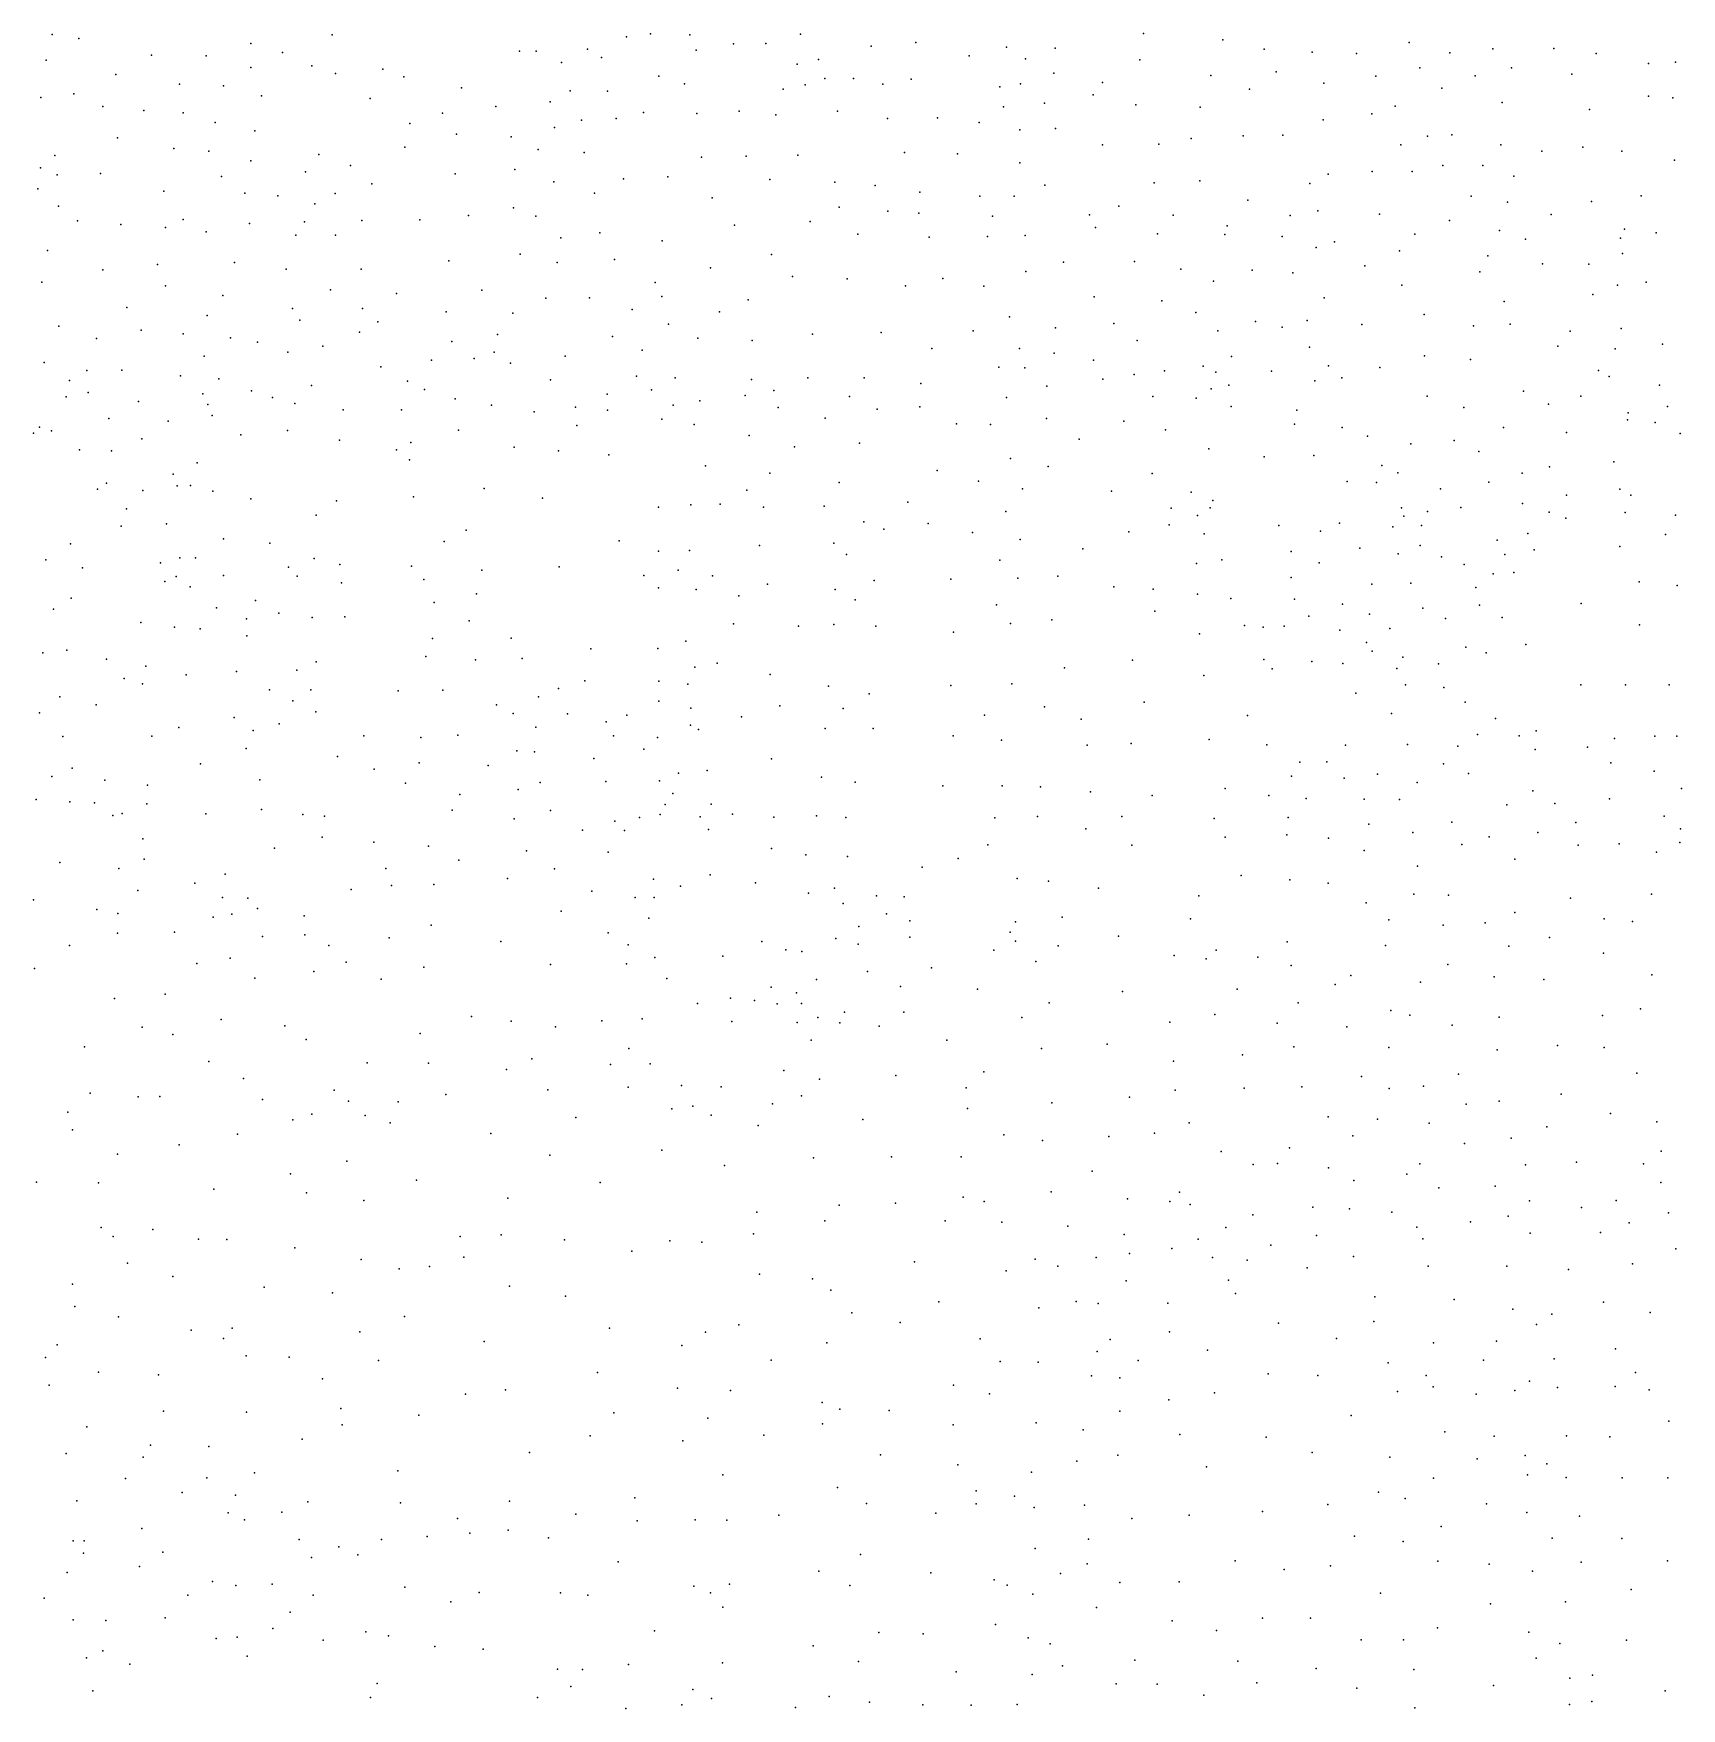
# Model space of a CAD drawing. Header units: millimetres. Extents: x 399711 to 433151, y 4365450 to 4409174.
# Drawn here: x 414867 to 422438, y 4379617 to 4387309 of the extents above; entities that cross this region are included whole.
import ezdxf

# ---------------------------------------------------------------- set-up
doc = ezdxf.new("R2010")
doc.units = ezdxf.units.MM

msp = doc.modelspace()

# ---------------------------------------------------------------- linework, layer by layer
for p in [(414952.586, 4387304.1, 29.1), (415075.038, 4387285.312, 28.9), (415864.919, 4387263.258, 33.1), (416239.348, 4387302.361, 29.1), (417591.625, 4387293.533, 31.4), (417700.764, 4387307.623, 28.6), (417882.957, 4387302.629, 31.5), (418082.637, 4387261.084, 33.3), (418231.038, 4387262.892, 30.7), (418390.269, 4387305.241, 29.8), (418715.126, 4387250.981, 27.5), (418921.033, 4387267.534, 26.6), (419966.484, 4387308.898, 27.3), (420331.336, 4387279.183, 27), (421187.415, 4387267.5, 29.1), (414924.389, 4387187.035, 28.8), (415409.336, 4387209.009, 28.5), (415660.029, 4387206.453, 28.5), (416010.682, 4387221.998, 28.7), (417100.331, 4387228.129, 32.7), (417175.771, 4387228.502, 34.7), (417291.921, 4387175.214, 33.9), (417412.563, 4387236.542, 33.1), (417476.058, 4387198.477, 28.6), (417911.913, 4387232.107, 30.7), (418473.518, 4387189.512, 28.2), (419165.074, 4387206.126, 25.3), (419336.692, 4387245.977, 28.6), (419424.447, 4387192.862, 30.5), (419561.469, 4387241.897, 29.6), (419949.366, 4387188.148, 27.6), (420520.597, 4387236.564, 28.1), (420741.491, 4387222.583, 30.7), (420945.802, 4387217.061, 28.8), (421373.697, 4387219.43, 30.4), (421571.459, 4387239.103, 30.7), (421851.194, 4387239.946, 30), (422045.92, 4387217.214, 30.2), (422286.082, 4387171.857, 29.4), (422410.609, 4387177.653, 29.8), (415244.58, 4387121.035, 28.4), (415865.664, 4387152.048, 28.8), (416145.698, 4387160.376, 29.1), (416254.915, 4387125.639, 30.5), (416472.328, 4387144.943, 32.5), (416568.563, 4387110.356, 33.8), (417740.197, 4387113.332, 28.5), (418375.791, 4387167.813, 30.6), (418502.355, 4387102.932, 32.9), (418634.657, 4387102, 27.6), (418899.732, 4387099.636, 26.5), (419555.003, 4387126.281, 30.2), (420275.84, 4387115.516, 26.5), (420575.633, 4387132.332, 30.4), (421033.448, 4387113.594, 29), (421235.553, 4387151.908, 30.8), (421490.738, 4387114.405, 30.2), (421657.306, 4387150.536, 30.4), (421934.008, 4387122.885, 29.8), (415052.043, 4387031.246, 26.4), (415537.241, 4387076.099, 28.6), (415738.982, 4387068.774, 28.8), (415914.003, 4387022.141, 28.8), (416832.366, 4387059.993, 31.8), (417332.135, 4387046.214, 30), (417503.573, 4387044.099, 28), (417857.526, 4387077.883, 25.9), (418310.639, 4387053.893, 30.8), (418411.986, 4387073.784, 28.3), (418769.561, 4387075.988, 26.6), (419306.931, 4387063.943, 28), (419401.829, 4387078.032, 26.2), (419734.731, 4387026.858, 24.9), (419778.915, 4387083.444, 30.1), (420453.608, 4387053.266, 26.7), (420795.818, 4387080.143, 30.5), (421336.674, 4387057.118, 30.3), (422286.674, 4387021.424, 29.4), (414900.016, 4387014.347, 28.8), (415184.692, 4386973.103, 28.3), (415373.306, 4386955.218, 28.5), (415554.931, 4386944.994, 28.6), (416413.175, 4387009.652, 32.2), (416745.933, 4386942.997, 29), (416990.914, 4386973.455, 33), (417239.837, 4386994.836, 29.7), (417669.087, 4386946.137, 27.3), (417914.603, 4386941.907, 27), (418109.323, 4386952.481, 27.4), (418560.362, 4386952.467, 32.6), (419323.646, 4386972.014, 26.7), (419511.538, 4386989.261, 26.4), (419931.814, 4386981.31, 26.2), (420227.112, 4386970.785, 26.6), (421016.068, 4386939.85, 28.8), (421122.895, 4386974.769, 30.1), (421613.824, 4386992.53, 30.3), (422015.364, 4386960.171, 29), (422399.266, 4387013.82, 24.3), (415700.571, 4386899.878, 28.6), (416595.286, 4386895.768, 29.1), (417259.89, 4386876.778, 27.9), (417384.395, 4386911.096, 27.4), (417544.212, 4386918.645, 27.4), (418276.915, 4386935.563, 26.8), (418790.549, 4386919.043, 26.3), (419020.123, 4386921.408, 26.3), (419211.829, 4386900.125, 26.4), (419398.802, 4386867.019, 26.4), (419562.454, 4386872.245, 26.4), (420792.734, 4386912.4, 25.7), (415253.076, 4386829.976, 28.2), (415883.926, 4386861.573, 28.5), (416573.179, 4386786.196, 28.1), (416809.8, 4386847.208, 28.9), (417061.686, 4386834.497, 28.8), (419778.691, 4386797.588, 26.3), (420036.261, 4386799.908, 26.9), (420184.937, 4386826.539, 26.6), (420424.783, 4386839.153, 26.4), (420607.123, 4386841.957, 26.4), (421148.674, 4386797.345, 25.6), (421270.888, 4386836.876, 30.1), (421383.216, 4386844.28, 30.1), (421608.524, 4386798.366, 30.3), (421985.213, 4386787.107, 29), (414964.019, 4386749.128, 27.4), (415511.443, 4386781.413, 28.4), (415672.234, 4386768.306, 28.2), (415865.596, 4386724.576, 28.2), (416177.14, 4386753.827, 31.2), (417184.757, 4386775.97, 28.5), (417397.275, 4386763.101, 27.2), (417936.155, 4386741.006, 26.8), (418141.458, 4386745.235, 26.6), (418378.272, 4386750.783, 26.2), (418868.651, 4386762.969, 26.9), (419112.426, 4386755.874, 26.6), (419398.802, 4386715.673, 26.7), (421796.587, 4386768.452, 30.1), (422163.747, 4386768.741, 29), (422406.149, 4386727.162, 29.3), (414898.746, 4386691.433, 29.4), (414975.971, 4386659.795, 32.7), (415173.775, 4386666.395, 27.8), (415730.12, 4386651.927, 27.9), (416115.912, 4386674.262, 29.1), (416323.396, 4386703.234, 31.3), (416804.711, 4386664.171, 27.6), (417077.425, 4386683.742, 28.2), (417578.076, 4386641.612, 27), (417781.649, 4386650.071, 26.8), (418250.043, 4386638.985, 26.2), (420225.613, 4386631.711, 26.8), (420814.272, 4386662.483, 25.5), (421017.302, 4386675.611, 28.7), (421201.223, 4386675.611, 25.5), (421341.351, 4386703.207, 27.9), (421525.849, 4386702.032, 30.4), (421668.432, 4386653.197, 30.4), (414886.098, 4386594.964, 28.4), (415465.397, 4386584.605, 28.4), (415837.259, 4386576.348, 28.2), (415989.23, 4386562.675, 29.1), (416252.658, 4386574.144, 31.1), (416420.521, 4386618.412, 27.8), (417257.743, 4386627.976, 27.7), (417444.735, 4386576.055, 26.9), (417984.835, 4386554.907, 26.6), (418549.103, 4386625.621, 31.3), (418733.967, 4386610.243, 31.8), (418939.654, 4386580.882, 27.6), (419214.196, 4386561.964, 27.1), (419372.768, 4386561.964, 27), (419513.825, 4386612.98, 26.7), (420015.371, 4386622.34, 27.2), (420730.145, 4386620.158, 28.9), (421471.616, 4386561.769, 27.9), (422253.677, 4386563.918, 29.1), (414981.503, 4386516.617, 27.8), (416159.251, 4386526.034, 29.2), (417071.61, 4386508.382, 27.8), (418567.611, 4386511.941, 26.2), (418792.36, 4386492.731, 31.1), (418934.312, 4386483.185, 30.8), (419852.519, 4386515.374, 27.3), (420445.263, 4386543.557, 27.9), (420767.694, 4386494.203, 25.7), (421050.456, 4386479.151, 25.1), (421639.05, 4386534.964, 22.4), (421839.929, 4386477.732, 29.9), (422025.202, 4386537.425, 29.8), (415068.893, 4386449.139, 27.8), (415268.424, 4386431.248, 28.2), (415473.072, 4386418.468, 27.8), (415554.931, 4386454.251, 29.8), (415859.344, 4386436.359, 27.8), (416112.241, 4386444.081, 32), (416374.47, 4386449.912, 27.6), (416641.623, 4386452.454, 27.7), (416865.775, 4386473.508, 27.6), (417174.047, 4386470.764, 28.2), (418086.737, 4386428.521, 26), (418434.649, 4386445.074, 26.1), (419273.365, 4386469.738, 30.6), (419717.731, 4386476.118, 34.3), (419745.493, 4386417.298, 27.1), (420102.183, 4386474.727, 27.1), (420351.742, 4386425.541, 30.6), (420640.785, 4386473.325, 26.7), (421372.403, 4386450.191, 27.8), (421602.381, 4386403.525, 28.1), (422176.173, 4386410.548, 28.4), (415659.812, 4386398.02, 27.9), (416071.665, 4386382.684, 27.4), (416254.32, 4386382.186, 29.2), (417289.901, 4386370.228, 26.6), (417468.09, 4386393.885, 26.6), (417755.719, 4386357.052, 26.5), (418653.694, 4386387.501, 26.9), (418982.506, 4386373.635, 26.9), (419249.948, 4386376, 27), (419422.721, 4386380.729, 26.7), (420030.628, 4386388.899, 26.6), (420339.855, 4386385.138, 26.3), (420604.249, 4386376.428, 25.8), (420760.205, 4386326.474, 25.4), (420844.05, 4386352.34, 26.5), (421213.425, 4386388.018, 30.6), (421721.5, 4386364.42, 23.5), (422158.035, 4386368.969, 24.9), (422322.213, 4386393.748, 29.3), (414930.938, 4386312.785, 27.9), (415436.486, 4386247.723, 28), (415790.275, 4386257.443, 27.5), (416774.18, 4386265.049, 27.1), (417102.142, 4386294.839, 26.6), (417272.265, 4386256.633, 28.9), (417536.635, 4386270.536, 25.8), (418257.143, 4386293.729, 25.9), (419599.045, 4386259.013, 27.2), (419924.806, 4386261.618, 26.7), (421142.874, 4386310.576, 26.3), (421548.773, 4386287.117, 23.8), (421799.317, 4386250.663, 29.8), (422012.404, 4386248.877, 29.5), (422167.637, 4386298.604, 28.1), (415185.466, 4386223.522, 28.4), (416028.178, 4386226.771, 26.9), (416371.926, 4386226.2, 27.4), (417977.867, 4386232.245, 26), (418353.346, 4386192.843, 26.9), (418604.989, 4386182.029, 27.2), (419044.042, 4386184.453, 26.5), (419426.289, 4386215.565, 26.6), (420137.353, 4386225.905, 24.4), (420287.917, 4386171.194, 26.5), (420465.125, 4386222.548, 26.6), (420652.924, 4386209.225, 25.9), (420983.027, 4386242.457, 26.3), (421511.296, 4386214.78, 30.4), (414905.654, 4386166.259, 27.6), (415472.607, 4386149.55, 27.8), (415736.094, 4386105.461, 27.3), (416231.298, 4386131.702, 29.2), (416534.762, 4386114.345, 27.3), (416926.585, 4386129.598, 26.8), (417219.86, 4386094.19, 31.15), (417421.206, 4386095.633, 26.4), (417723.677, 4386165.087, 26.3), (417753.888, 4386101.381, 33.7), (418872.867, 4386149.586, 27.1), (419233.381, 4386148.982, 26.5), (419739.981, 4386099.656, 26.6), (420796.024, 4386094.824, 25.3), (421154.237, 4386153.643, 26.3), (422031.412, 4386109.98, 26.3), (422144.367, 4386153.173, 24.9), (422276.752, 4386167.26, 30.7), (415295.031, 4386050.048, 27.6), (416056.559, 4386046.216, 36.1), (416378.564, 4386046.109, 25.4), (416762.422, 4386030.009, 26.9), (417068.533, 4386024.051, 26.5), (417617.874, 4386041.292, 26.4), (418019.15, 4386030.671, 25.6), (418150.64, 4386085.629, 25.7), (420051.25, 4386081.071, 26.4), (420206.402, 4386027.755, 26.6), (421256.613, 4386018, 26.1), (421624.3, 4386078.071, 30.2), (414983.735, 4385964.563, 27.5), (415360.816, 4385947.02, 27.9), (415664.038, 4386014.512, 23.6), (416090.799, 4385992.431, 31.7), (416448.135, 4385984.54, 26.9), (417783.645, 4385974.761, 26.9), (419184.039, 4385944.114, 27.4), (419351.48, 4386007.314, 34.6), (419562.352, 4385957.672, 26.7), (419829.527, 4385977.438, 24.2), (420307.439, 4385943.651, 24.9), (420481.203, 4385986.551, 24.8), (420603.861, 4385959.994, 26.6), (420718.341, 4385990.637, 26.2), (420970.319, 4385973.085, 26), (421483.294, 4385965.798, 31.6), (421651.282, 4385973.99, 30.7), (421927.353, 4385941.183, 28.8), (422161.744, 4385954.668, 26.7), (415156.811, 4385908.575, 27.6), (415553.731, 4385929.296, 27.7), (415771.038, 4385911.571, 27.9), (415895.213, 4385891.631, 27.9), (416195.302, 4385872.331, 32), (416364.65, 4385936.874, 23.9), (416788.038, 4385895.167, 26.4), (416998.655, 4385927.052, 25), (417527.46, 4385917.895, 27.9), (417919.168, 4385909.249, 26.7), (418167.931, 4385898.348, 26.9), (418445.344, 4385927.892, 27.1), (418761.928, 4385936.003, 27.4), (418994.63, 4385863.006, 27.4), (419396.815, 4385862.634, 25.4), (419936.723, 4385899.719, 26.7), (420728.562, 4385868.065, 25.7), (421869.869, 4385872.969, 28.8), (422351.75, 4385882.376, 29.7), (414915.947, 4385798.137, 29.6), (415651.297, 4385827.38, 24), (416035.793, 4385845.814, 31.6), (416694.7, 4385808.123, 27.7), (416891.237, 4385816.787, 27.9), (416982.496, 4385845.647, 31.6), (417057.576, 4385795.54, 27.7), (417309.247, 4385826.322, 27.8), (417663.123, 4385854.251, 29.4), (419556.748, 4385841.472, 21.6), (419737.223, 4385808.645, 26.7), (420370.128, 4385825.491, 30.6), (421257.103, 4385828.412, 28.1), (421469.281, 4385811.784, 29.6), (422134.214, 4385861.411, 30.2), (415032.196, 4385714.961, 31.8), (415111.868, 4385760.69, 27.8), (415272.119, 4385763.128, 27.9), (415542.644, 4385736.542, 27.7), (415717.82, 4385723.248, 27.5), (416462.036, 4385777.801, 27.8), (416584.871, 4385712.825, 28.2), (417241.858, 4385718.931, 27.5), (417637.375, 4385734.744, 29.3), (417814.426, 4385728.284, 27.9), (418165.749, 4385719.563, 27.1), (418423.698, 4385727.827, 27.2), (418683.458, 4385727.827, 27.4), (419301.473, 4385776.336, 26.7), (419421.304, 4385773.615, 26.7), (419779.009, 4385720.864, 26.8), (419924.319, 4385742.114, 26.8), (420062.871, 4385759.959, 26.7), (420241.039, 4385781.73, 22.7), (420299.074, 4385754.343, 24.8), (420554.798, 4385757.749, 26.7), (420754.117, 4385713.558, 25.9), (420816.827, 4385782.811, 21.4), (420877.338, 4385727.627, 28.6), (421052.661, 4385774.725, 26.2), (422057.748, 4385760.493, 28.5), (422106.538, 4385733.631, 29.5), (415016.373, 4385639.632, 31.2), (415117.678, 4385660.06, 27.9), (415644.252, 4385654.624, 33), (415868.655, 4385667.811, 33), (415965.128, 4385637.899, 33), (416144.302, 4385692.87, 30.9), (416662.908, 4385673.84, 27.7), (417502.039, 4385652.614, 30.9), (417706.709, 4385672.485, 31.2), (418136.227, 4385645.786, 30.8), (418268.711, 4385669.491, 26.3), (418615.817, 4385641.473, 30.8), (418943.219, 4385700.791, 27.4), (419336.877, 4385637.556, 30.8), (419522.058, 4385688.988, 26.7), (420010.186, 4385642.262, 30.8), (420209.164, 4385633.571, 30.8), (420277.976, 4385677.616, 30.7), (420358.705, 4385694.336, 31.8), (421270.473, 4385643.11, 28.4), (421712.964, 4385666.725, 29.4), (421975.753, 4385642.853, 29.3), (422337.607, 4385693.31, 29.6), (415349.729, 4385619.117, 27.2), (415667.38, 4385605.198, 27.8), (415687.217, 4385554.384, 31.9), (416066.916, 4385610.386, 32.4), (416289.603, 4385581.184, 29.8), (416557.61, 4385580.649, 29.6), (416804.529, 4385630.522, 27.7), (416970.291, 4385601.492, 30), (417166.964, 4385571.162, 28.6), (417357.585, 4385592.921, 32.2), (417503.809, 4385579.452, 30.8), (417805.409, 4385601.385, 30), (417927.689, 4385622.109, 27.3), (418287.892, 4385591.328, 27.3), (418742.885, 4385584.224, 27.1), (418939.575, 4385593.695, 27.1), (420368.696, 4385596.077, 31.6), (420671.452, 4385578.998, 26.9), (421438.808, 4385591.889, 28.8), (421828.07, 4385607.034, 29.8), (422193.192, 4385566.632, 29.3), (422373.62, 4385595.626, 29.3), (414894.083, 4385501.701, 32.6), (414948.727, 4385484.614, 32), (415213.081, 4385540.697, 31.5), (415484.806, 4385528.064, 31.7), (416033.655, 4385486.314, 30.3), (416819.736, 4385486.742, 31.8), (417362.593, 4385507.98, 30.5), (417753.681, 4385537.234, 29.5), (417902.862, 4385513.853, 27.4), (418503.539, 4385541.604, 27.1), (419108.063, 4385516.709, 26.9), (419263.3, 4385513.988, 27), (419520.33, 4385540.582, 26.9), (419876.06, 4385528.715, 27.2), (420067.019, 4385488.228, 27.3), (420660.297, 4385514.982, 30.5), (420879.508, 4385498.821, 24.7), (421620.368, 4385498.832, 27.5), (422189.557, 4385533.942, 25.1), (422316.731, 4385522.932, 29.6), (414867.173, 4385474.013, 29.4), (415363.774, 4385447.179, 27.4), (415818.589, 4385465.475, 32.9), (416273.078, 4385440.941, 30.5), (416600.907, 4385431.202, 31.3), (417074.779, 4385409.58, 32), (418154.94, 4385462.451, 27.4), (418363.29, 4385411.05, 27.4), (418662.313, 4385427.951, 27.1), (419670.412, 4385446.252, 27.2), (420267.464, 4385402.194, 27.7), (420995.155, 4385460.195, 29.5), (421195.066, 4385424.129, 26.4), (421393.253, 4385439.183, 27.4), (421910.762, 4385476.365, 28.6), (422432.048, 4385471.866, 26.1), (415078.709, 4385397.61, 32), (415225.382, 4385392.638, 32.2), (415618.101, 4385337.004, 30.7), (416534.036, 4385397.24, 31.8), (416593.766, 4385350.949, 32.2), (417279.214, 4385392.471, 32.8), (417510.149, 4385373.428, 30.6), (417954.307, 4385323.667, 27.3), (419355.964, 4385356.496, 25.6), (420520.98, 4385364.533, 31.4), (420749.652, 4385370.254, 26.9), (421062.08, 4385324.624, 24.6), (421507.03, 4385388.993, 26), (422128.088, 4385341.566, 28.9), (415507.767, 4385285.573, 31.2), (418250.112, 4385290.257, 27.2), (418568.037, 4385247.649, 27.4), (419017.91, 4385302.688, 26.8), (419208.831, 4385252.755, 26.9), (419529.145, 4385320.187, 27.6), (420006.602, 4385287.819, 27.4), (420902.881, 4385252.203, 30.5), (421037.506, 4385247.389, 24.8), (421134.619, 4385290.769, 30.1), (421553.082, 4385248.964, 27.1), (421705.727, 4385290.238, 27.4), (421832.488, 4385319.388, 28.4), (415160.811, 4385216.345, 32.3), (415202.729, 4385243.471, 32.1), (415368.427, 4385209.506, 33), (415526.857, 4385231.599, 31.3), (415587.987, 4385232.354, 31.6), (415690.19, 4385206.668, 31.6), (415865.733, 4385171.825, 31.8), (416613.29, 4385180.338, 32.5), (416937.986, 4385218.6, 32.9), (417204.907, 4385174.82, 32.9), (418144.228, 4385211.944, 27.8), (419410.366, 4385217.38, 27.2), (419818.863, 4385206.685, 27), (420186.205, 4385201.925, 28.8), (421330.399, 4385218.457, 26.2), (421910.008, 4385188.124, 25.2), (422155.782, 4385216.983, 24.6), (422205.178, 4385189.013, 26.3), (415293.642, 4385125.568, 33.6), (416165.283, 4385096.449, 31.2), (416258.545, 4385162.434, 31.1), (417738.879, 4385133.875, 30.7), (417886.386, 4385144.751, 28.8), (418021.44, 4385147.881, 27.3), (418220.274, 4385134.293, 27.3), (418499.498, 4385138.418, 27.3), (418884.155, 4385156.194, 27.4), (419334.109, 4385113.975, 27.6), (420093.039, 4385129.759, 26.9), (420214.893, 4385095.899, 27.5), (420272.527, 4385130.864, 30.6), (420285.889, 4385164.764, 25.1), (421151.48, 4385129.976, 33.7), (421271.137, 4385114.375, 29.6), (421425.058, 4385131.394, 27.9), (421708.381, 4385150.457, 28.4), (421830.989, 4385110.632, 24.5), (422179.608, 4385109.684, 29.4), (422411.284, 4385096.992, 28.7), (415269.71, 4385046.53, 32.6), (415478.378, 4385056.659, 33.1), (416853.841, 4385027.825, 32.4), (418681.253, 4385065.619, 27.2), (418773.549, 4385032.83, 26.7), (418976.755, 4385058.531, 26.8), (419181.508, 4385017.297, 26.6), (419899.881, 4385019.676, 27.5), (420084.497, 4385051.815, 27.4), (420588.401, 4385049.696, 31), (420780.058, 4385023.909, 30.6), (420867.009, 4385060.872, 30.3), (421112.681, 4385043.428, 30.6), (421162.948, 4385091.528, 26), (421244.354, 4385048.928, 24.8), (421907.519, 4385082.735, 29.4), (415036.701, 4384965.599, 32.3), (415738.858, 4384988.886, 32), (415953.256, 4384968.617, 31.7), (416754.057, 4384976.294, 32.3), (417557.664, 4384979.602, 29.4), (418202.532, 4384957.807, 27.1), (418544.145, 4384967.795, 32.1), (419399.383, 4384984.643, 26.9), (419687.072, 4384942.923, 27.2), (420245.752, 4385011.728, 29.8), (420961.023, 4384945.691, 30.4), (421237.464, 4384957.643, 21.3), (421590.794, 4384981.581, 27.3), (421732.062, 4385013.313, 24.2), (422155.025, 4384953.314, 29.3), (422365.181, 4385008.144, 28.6), (414923.847, 4384891.345, 30.9), (415450.042, 4384877.941, 30.9), (415538.625, 4384900.665, 33.4), (415611.339, 4384900.778, 33), (416156.49, 4384897.22, 27.8), (416273.635, 4384869.733, 30.1), (416602.695, 4384863.018, 31.2), (417738.863, 4384931.432, 30.1), (417880.69, 4384934.698, 29.1), (418602.03, 4384916.47, 26.8), (419306.955, 4384889.657, 25.4), (420209.443, 4384875.577, 28), (420326.155, 4384891.471, 26.5), (420644.704, 4384929.62, 30.7), (420773.187, 4384877.319, 29), (421136.16, 4384919.526, 26.3), (421335.267, 4384906.09, 30.2), (421439.838, 4384869.99, 27.1), (421626.615, 4384916.305, 24.1), (421761.206, 4384937.642, 28.8), (415091.961, 4384855.652, 32.3), (415469.523, 4384793.006, 29.9), (415522.486, 4384815.663, 26), (415739.626, 4384819.689, 31.9), (416038.504, 4384858.776, 31.8), (416078.2, 4384816.4, 28), (416281.151, 4384786.324, 27), (416659.911, 4384801.785, 31.4), (416926.86, 4384844.182, 31.3), (417281.515, 4384859.581, 32.4), (417671.28, 4384820.189, 29.4), (417828.409, 4384844.343, 28.8), (417985.618, 4384818.479, 26.8), (418729.821, 4384796.384, 26.6), (419080.74, 4384802.324, 26.8), (419388.49, 4384807.766, 26.9), (419573.456, 4384816.11, 26.7), (420644.41, 4384810.425, 30.8), (421195.093, 4384785.218, 26.8), (421573.233, 4384826.904, 27), (421668.382, 4384833.38, 28.8), (422243.896, 4384791.374, 28.8), (415040.38, 4384716.424, 32.1), (415586.93, 4384767.044, 31), (416902.14, 4384735.479, 29.4), (417738.396, 4384763.474, 30.4), (417910.599, 4384754.975, 29.9), (418106.599, 4384726.892, 27), (418238.684, 4384779.776, 26.8), (418549.766, 4384755.263, 26.6), (419829.606, 4384767.767, 26.7), (420011.721, 4384757.779, 26.8), (420214.51, 4384734.504, 26.8), (420367.844, 4384714.781, 27.2), (420660.489, 4384711.149, 29.1), (421016.126, 4384779.527, 28.9), (421493.669, 4384764.787, 23.6), (422418.152, 4384773.961, 28.9), (414958.915, 4384665.109, 31.9), (415707.841, 4384671.565, 31.8), (415885.89, 4384704.724, 31.6), (415993.151, 4384646.267, 31.1), (416707.247, 4384695.688, 32.1), (418642.236, 4384707.834, 27.1), (419291.517, 4384684.373, 27.2), (420018.066, 4384655.336, 27.2), (420726.018, 4384633.725, 31.6), (420881.055, 4384687.716, 28.9), (421004.281, 4384641.789, 28.8), (421249.578, 4384669.445, 26.6), (421510.621, 4384683.666, 26.5), (421977.303, 4384691.053, 28.6), (415360.38, 4384604.39, 30.4), (415514.773, 4384581.931, 30), (415631.784, 4384574.137, 31.7), (415844.89, 4384621.364, 33.1), (416147.215, 4384626.781, 30), (416297.38, 4384630.678, 30), (416868.818, 4384610.998, 28.8), (418083.358, 4384597.885, 26.8), (418380.897, 4384587.468, 26.7), (418544.491, 4384594.75, 26.6), (418737.408, 4384587.04, 26.6), (419094.242, 4384558.917, 26.6), (419355.693, 4384599.734, 26.9), (419545.219, 4384616.327, 26.7), (420429.965, 4384589.482, 27.2), (420516.504, 4384582.55, 31.6), (420612.409, 4384587.134, 31.5), (420869.269, 4384568.351, 28.6), (421098.694, 4384576.958, 28.6), (421354.744, 4384622.781, 21.1), (421614.995, 4384626.924, 28.1), (422245.764, 4384592.915, 28.9), (415019.532, 4384477.144, 31.4), (415847.53, 4384542.244, 30.9), (416699.239, 4384529.933, 28.9), (417060.95, 4384532.731, 29.2), (417427.052, 4384483.718, 29.2), (417735.081, 4384484.184, 29.8), (417863.693, 4384517.526, 30.5), (420224.078, 4384552.531, 26.8), (420991.721, 4384512.817, 29.5), (421447.355, 4384491.088, 30.2), (421723.409, 4384503.567, 28.2), (414908.92, 4384464.652, 32), (415202.102, 4384436.1, 30.1), (415382.194, 4384404.016, 29.5), (416165.476, 4384422.94, 28.2), (416669.927, 4384448.244, 29.4), (416897.082, 4384433.072, 28.8), (417111.331, 4384437.888, 29.1), (418008.296, 4384417.53, 27.2), (419916.789, 4384431.557, 26.9), (420519.174, 4384433.603, 31.6), (420739.575, 4384425.497, 31.1), (420882.839, 4384415.374, 30.1), (421016.995, 4384472.965, 28.6), (421157.519, 4384445.464, 28.3), (421322.326, 4384414.259, 25.6), (421541.626, 4384463.946, 28.3), (415282.568, 4384346.125, 26.1), (415567.437, 4384363.25, 31.1), (415799.51, 4384378.838, 30.7), (416076.674, 4384385.477, 30.2), (417399.412, 4384336.501, 30.2), (417739.499, 4384333.962, 29.7), (417905.153, 4384398.308, 29.6), (418251.781, 4384365.575, 27), (419604.304, 4384395.148, 26.7), (420243.329, 4384360.355, 26.9), (420557.093, 4384391.365, 27.9), (421130.335, 4384392.552, 29.4), (414987.582, 4384262.803, 31.1), (415367.424, 4384322.465, 31.8), (415951.733, 4384294.67, 30.2), (416140.988, 4384293.992, 27.7), (416542.761, 4384290.65, 28.9), (416746.588, 4384293.184, 28.9), (417186.757, 4384262.461, 30.1), (417279.502, 4384300.49, 30.5), (417873.635, 4384320.298, 28.6), (418520.012, 4384310.98, 27), (418706.541, 4384276.061, 27), (419080.624, 4384314.011, 26.8), (419361.14, 4384322.175, 26.9), (420942.127, 4384279.117, 25.8), (421170.478, 4384318.431, 24.3), (421346.018, 4384305.642, 25.8), (421975.963, 4384318.304, 28.4), (422180.925, 4384318.304, 28.6), (422382.092, 4384318.304, 29), (414893.75, 4384189.517, 30.8), (415154.938, 4384226.32, 29.9), (416058.914, 4384243.512, 33.8), (416163.503, 4384194.219, 30.2), (416993.326, 4384226.192, 28.7), (417071.102, 4384185.997, 29), (417319.545, 4384185.129, 28.8), (417593.292, 4384177.838, 30.6), (417740.22, 4384242.876, 30.3), (417886.219, 4384210.908, 29.4), (418119.961, 4384171.458, 26.9), (418295.543, 4384221.17, 27.3), (418586.298, 4384209.021, 27.8), (419235.861, 4384177.953, 27.3), (419512.137, 4384217.088, 26.8), (419968.876, 4384237.555, 27.1), (420444.755, 4384176.785, 27.6), (421105.581, 4384185.705, 28.4), (421444.964, 4384238.715, 25.1), (415535.162, 4384121.347, 30.6), (415788.722, 4384167.35, 30.4), (415875.233, 4384107.404, 28.9), (415995.247, 4384138.407, 30.2), (417173.945, 4384124.023, 30), (417497.102, 4384148.162, 30.2), (417885.111, 4384131.983, 35), (417922.475, 4384112.913, 29.4), (418503.252, 4384117.808, 27), (418724.463, 4384117.808, 27), (419680.086, 4384159.781, 27.1), (421583.332, 4384163.326, 28.3), (421771.229, 4384106.259, 28.6), (415000.987, 4384080.931, 29.2), (415411.025, 4384081.723, 30.8), (415843.197, 4384024.543, 30.3), (416384.325, 4384083.848, 28.9), (416646.365, 4384075.536, 28.8), (416816.372, 4384085.81, 28.9), (417530.982, 4384084.068, 30.4), (417670.494, 4384021.689, 30.2), (417732.885, 4384075.715, 30.8), (419091.518, 4384082.712, 26.9), (419314.841, 4384063.663, 26.9), (419707.597, 4384041.181, 27), (419910.032, 4384047.654, 26.9), (420267.938, 4384067.074, 26.8), (420533.238, 4384041.991, 28.9), (420894.947, 4384039.893, 28.4), (421179.773, 4384043.239, 28.4), (421410.866, 4384035.739, 24.8), (421501.355, 4384089.899, 30.2), (421692.82, 4384082.876, 28.3), (421766.051, 4384020.022, 28.5), (422006.293, 4384031.564, 28.4), (422130.237, 4384071.764, 27.8), (422315.605, 4384081.522, 28.6), (422416.752, 4384082.113, 28.5), (415634.118, 4383955.035, 30.4), (416263.703, 4383988.262, 30.8), (416639.351, 4383960.007, 26.3), (416955.779, 4383947.504, 28.9), (417087.703, 4384015.332, 28.9), (417167.84, 4384010.306, 30.5), (417440.946, 4383979.749, 30.4), (418256.824, 4383977.946, 27), (420684.939, 4383962.254, 31.4), (420808.598, 4383963.971, 31.1), (421344.924, 4383954.476, 25.7), (422114.051, 4383958.82, 27.9), (414950.713, 4383897.209, 30.1), (415044.202, 4383934.858, 30.1), (415194.94, 4383880.476, 28.6), (415906.445, 4383882.081, 30.2), (416432.158, 4383930.079, 30.6), (416575.656, 4383865.663, 29), (417194.875, 4383869.369, 29), (417495.8, 4383874.154, 30.3), (417743.574, 4383876.769, 30.4), (417830.232, 4383912.681, 27.6), (417962.44, 4383923.763, 27), (418487.818, 4383894.212, 27.1), (418642.152, 4383871.082, 26.9), (420645.983, 4383897.739, 30.4), (420888.276, 4383889.083, 30.2), (421042.074, 4383908.013, 28), (421223.906, 4383868.607, 27.4), (421459.856, 4383909.924, 21), (422312.083, 4383920.926, 28.6), (414879.085, 4383790.711), (415389.759, 4383856.987, 30.4), (416825.218, 4383813.714, 29.1), (417093.942, 4383836.628, 28.6), (417804.086, 4383817.88, 30.3), (419045.22, 4383854.133, 26.8), (419317.564, 4383854.133, 26.8), (419493.648, 4383849.464, 26.6), (419723.792, 4383825.947, 26.6), (420005.805, 4383809.048, 26.9), (420341.321, 4383842.035, 28.1), (420542.66, 4383809.79, 29), (420713.842, 4383796.022, 29.1), (420980.498, 4383792.482, 26), (421142.889, 4383790.361, 27.8), (421755.695, 4383830.301, 29), (422107.73, 4383794.615, 27.8), (422438.486, 4383840.929, 26.5), (415033.157, 4383780.142, 28.7), (415146.443, 4383776.096, 28.6), (415231.683, 4383718.237, 30.6), (415274.37, 4383726.676, 28.4), (415388.143, 4383771.271, 30.1), (415658.339, 4383724.663, 29.7), (415914.06, 4383745.556, 29.3), (416103.78, 4383722.673, 30.1), (416203.707, 4383714.521, 3.1), (416790.427, 4383742.845, 29.1), (417241.45, 4383740.945, 28.4), (417746.442, 4383721.587, 30.7), (417768.486, 4383767.445, 30.3), (417930.164, 4383710.858, 28.9), (417980.526, 4383769.877, 30.1), (418077.85, 4383724.433, 27.4), (418268.716, 4383710.526, 27.2), (418463.559, 4383716.486, 27.6), (418598.756, 4383708.539, 27.4), (419479.631, 4383713.14, 26.7), (419867.785, 4383713.654, 27), (420630.59, 4383708.278, 30.8), (421635.285, 4383767.013, 28.6), (421856.506, 4383772.068, 28.6), (422358.467, 4383715.299, 27.7), (417074.768, 4383702.82, 30.4), (417388.382, 4383649.878, 28.4), (417538.115, 4383691.259, 34), (417581.603, 4383649.348, 27.1), (417650.814, 4383707.821, 30.8), (417968.537, 4383652.578, 28.9), (419282.889, 4383706.466, 27.2), (419702.28, 4383655.618, 26.9), (420290.54, 4383704.281, 28.3), (421001.143, 4383677.91, 30.4), (421203.318, 4383640.086, 28.4), (421383.373, 4383686.798, 26.6), (421778.293, 4383640.087, 28.4), (421952.326, 4383685.731, 27.3), (422434.543, 4383656.238, 25.7), (415368.858, 4383610.85, 28.9), (415973.262, 4383567.79, 3.1), (416193.51, 4383618.739, 3.1), (416430.453, 4383595.875, 30.5), (416681.34, 4383576.054, 30), (417131.732, 4383555.64, 29.3), (418256.787, 4383565.488, 27.4), (419251.077, 4383583.283, 27.6), (419912.306, 4383582.112, 27.1), (420341.905, 4383618.592, 28.43), (420624.607, 4383628.061, 30.8), (420817.12, 4383613.759, 30), (420979.981, 4383557.041, 28.7), (421428.652, 4383584.662, 26.6), (421554.659, 4383619.386, 25.7), (421963.363, 4383580.653, 27.6), (422152.47, 4383587.835, 27.1), (422431.096, 4383593.244, 27.4), (414986.933, 4383501.079, 31.2), (415375.464, 4383517.757, 30.4), (416820.103, 4383512.148, 31.1), (417506.485, 4383549.952, 28.4), (418415.843, 4383537.673, 27.6), (418606.709, 4383529.725, 27.5), (418949.899, 4383479.937, 28.7), (419115.386, 4383520.066, 28.8), (421225.223, 4383484.434), (421672.305, 4383516.368, 26.6), (422323.824, 4383549.895, 26.6), (415258.988, 4383473.821, 31.1), (415608.481, 4383406.437, 30.8), (415746.796, 4383448.225, 31.2), (416484.794, 4383473.773, 29.8), (416705.518, 4383401.353, 30), (417044.869, 4383428.205, 28.8), (417261.103, 4383472.53, 29), (417714.79, 4383425.321, 28.6), (417975.774, 4383445.679, 30.1), (418184.281, 4383407.814, 25), (419386.023, 4383428.882, 27.4), (419529.614, 4383416.179, 27.8), (420415.497, 4383442.035, 29.7), (420639.549, 4383421.95, 30.4), (420815.396, 4383407.405, 30.4), (414866.597, 4383330.902, 29.9), (415345.873, 4383372.689, 30.5), (415735.203, 4383340.766, 20.465), (415851.486, 4383338.282, 32.5), (416326.302, 4383377.541, 30.1), (416510.962, 4383396.69, 29.7), (417432.544, 4383369.845, 28.2), (417630.734, 4383341.402, 28.1), (417718.364, 4383341.553, 28.5), (417839.242, 4383393.042, 28), (418427.772, 4383360.846, 28), (418546.301, 4383383.793, 24.3), (418740.526, 4383349.264, 24.4), (418866.343, 4383344.549, 24.8), (419760.053, 4383383.291, 28.1), (420220.817, 4383348.674, 28.6), (421208.682, 4383356.657, 26.4), (421367.791, 4383351.159, 28.4), (421928.721, 4383337.966, 25.7), (422300.41, 4383356.017, 26.6), (415157.701, 4383285.9, 30.9), (415254.852, 4383267.109, 29.3), (415692.361, 4383251.252), (415777.353, 4383265.004, 31.3), (415895.282, 4383291.161, 30.4), (416110.711, 4383256.563, 29.5), (417290.674, 4383278.608, 27.7), (418586.827, 4383313.162, 28.4), (418785.646, 4383265.479, 28.4), (419592.258, 4383251.305, 28.6), (420989.309, 4383316.906), (421672.852, 4383272.007, 28.5), (415253.045, 4383176.608, 28), (415515.002, 4383181.597), (416112.634, 4383170.066, 29.4), (416693.85, 4383213.822, 30.3), (417506.908, 4383178.877, 28.2), (417694.472, 4383245.777, 30), (418658.597, 4383207.775, 28.2), (418893.008, 4383233.689, 28.7), (419354.463, 4383181.946, 28.6), (419378.322, 4383229.63, 27.1), (420182.599, 4383242.861, 29.6), (421094.197, 4383238.512, 26.2), (421343.586, 4383213.532, 29.6), (421536.342, 4383224.044, 29.2), (422083.787, 4383243.451, 21.2), (422213.215, 4383230.258, 25.7), (415032.253, 4383120.359, 29.8), (415919.16, 4383161.357, 31.3), (416223.208, 4383120.414, 29.4), (416501.382, 4383155.371, 29.9), (417013.45, 4383138.245, 29.6), (417599.316, 4383123.47, 27.6), (418213.011, 4383138.573, 28.9), (418322.592, 4383100.486, 25.1), (418396.155, 4383092.539, 25.1), (418552.565, 4383152.25, 25.1), (418654.98, 4383126.935, 27.4), (418893.203, 4383158.104, 28.6), (419278.912, 4383098.5, 28.5), (419378.322, 4383140.223, 27.2), (419574.977, 4383119.29, 29.7), (419851.802, 4383162.894, 29.6), (420300.488, 4383098.495, 29.8), (420626.857, 4383137.259, 30), (421078.459, 4383120.899, 29.4), (421645.627, 4383118.265, 28.8), (421832.607, 4383158.058, 28.7), (415616.523, 4383038.389, 28.8), (415770.05, 4383062.489, 31.6), (416303.343, 4383044.686, 30.8), (416659.354, 4383021.665, 30.5), (417242.622, 4383032.973, 28.6), (417591.923, 4383036.667, 28.5), (417721.228, 4383066.168, 28.6), (418033.566, 4383071.709, 28.1), (418991.896, 4383018.582, 28.7), (419472.476, 4383046.904, 27.4), (420108.056, 4383074.681, 29.8), (420254.257, 4383059.227, 28.9), (420491.637, 4383067.219, 29.6), (420645.269, 4383029.011, 29.7), (421365.456, 4383033.128, 29.6), (422080.182, 4383085.394, 28.6), (414870.512, 4383015.5, 29.8), (415883.065, 4382970.661, 30.3), (416154.396, 4383001.164, 30.4), (416463.614, 4382966.347, 30.6), (417776.063, 4382969.173, 27.4), (418464.567, 4382964.34, 29.6), (418697.773, 4383001.669, 28.4), (420846.992, 4382941.333, 30.335), (420919.351, 4382982.596, 29.8), (421238.774, 4382952.176, 29.7), (421578.107, 4382976.397, 29), (421806.638, 4382964.287, 28.6), (422302.538, 4382985.978, 28.6), (415239.042, 4382876.693, 28.3), (415471.927, 4382897.288, 28.2), (418068.604, 4382879.136, 25.2), (418179.021, 4382867.522, 24.2), (418255.731, 4382929.076, 24.2), (418372.846, 4382903.694, 25), (418850.53, 4382931.655, 28), (419203.361, 4382919.686, 28.6), (419869.516, 4382909.069, 29.6), (420396.5, 4382920.313, 29.7), (416878.579, 4382794.34, 30.6), (417917.212, 4382853.789, 28.3), (418283.189, 4382852.164, 27.2), (418394.584, 4382853.732, 25), (418470.748, 4382790.26, 29), (418592.685, 4382813.947, 28), (418865.304, 4382814.771, 28.9), (419407.039, 4382790.144, 29.5), (419533.09, 4382857.477, 29.7), (420293.608, 4382803.454, 29.8), (420676.97, 4382858.029, 29.6), (421102.257, 4382822.846, 29), (421190.297, 4382799.927, 27.2), (421600.809, 4382792.051, 28.4), (422075.114, 4382799.363, 28.6), (422249.849, 4382829.339, 28.6), (415366.175, 4382745.401, 30.7), (415506.963, 4382711.933, 30.6), (415728.427, 4382780.479, 30.4), (416021.231, 4382751.091, 30.4), (416643.632, 4382716.079, 30.6), (417060.737, 4382773.414, 29.4), (417265.074, 4382747.347, 26), (417477.474, 4382775.031, 28), (417662.878, 4382784.276, 28.4), (418075.296, 4382771.142, 28.7), (418374.661, 4382766.987, 27.2), (418571.052, 4382765.1, 26), (418752.243, 4382750.192, 29.2), (420088.248, 4382768.667, 29.7), (420580.796, 4382763.752, 29.6), (420900.307, 4382747.303, 29.3), (421384.419, 4382755.075, 29.3), (415100.451, 4382654.999, 28.5), (416120.156, 4382689.305, 30.7), (417602.012, 4382647.421, 30.1), (418440.122, 4382686.585, 28.5), (419062.554, 4382685.374, 29.3), (419498.115, 4382647.779, 29.6), (419799.54, 4382666.728, 29.6), (420657.337, 4382655.845, 29.4), (421094.212, 4382652.148, 29.1), (421592.154, 4382641.633, 28.4), (421867.984, 4382660.72, 28.4), (422082.629, 4382651.662), (415671.838, 4382588.362, 30.7), (416399.596, 4382581.068, 28.6), (416681.062, 4382580.717, 30.7), (417156.384, 4382599.631, 30.6), (417517.234, 4382573.563, 29), (417699.832, 4382577.908, 26.2), (420105.138, 4382589.544, 30), (420420.838, 4382618.221, 29.6), (415831.529, 4382509.072, 27.7), (417039.445, 4382551.547, 28.1), (417843.303, 4382477.983, 27.1), (418314.381, 4382545.974, 28.5), (418477.607, 4382506.814, 29.8), (418829.406, 4382523.719, 29.6), (419233.12, 4382540.59, 29.1), (420967.877, 4382519.583, 27.2), (421414.55, 4382529.964, 28.4), (422233.644, 4382533.883, 28.4), (415127.752, 4382442.137, 29.4), (415348.271, 4382425.661, 29.6), (415447.196, 4382427.72, 31.8), (415919.15, 4382413.304, 30.9), (416247.933, 4382456.581, 31.2), (416313.883, 4382405.093, 31.2), (416542.647, 4382403.034, 30.7), (416761.106, 4382435.986, 30.8), (417230.293, 4382458.432, 29), (417599.57, 4382470.535, 30.3), (418025.402, 4382471.984, 29.8), (418395.45, 4382430.434, 28.9), (419151.604, 4382467.078, 29.3), (419902.746, 4382423.592, 29.5), (420111.768, 4382456.303, 29.5), (420429.445, 4382465.95, 29.4), (420693.319, 4382471.505, 29.4), (421095.992, 4382464.22, 28.6), (421253.54, 4382474.601, 26.9), (421599.955, 4382405.304, 30.334), (421885.297, 4382437.537, 28.2), (415024.705, 4382355.638, 32), (416144.887, 4382345.367, 31.4), (416390.138, 4382339.189, 31.5), (417358.032, 4382330.97, 30.4), (417799.072, 4382370.101, 30.1), (417895.474, 4382382.402, 30.2), (417979.666, 4382341.102, 30.4), (418262.715, 4382393.427, 27.8), (419157.87, 4382371.996, 29.1), (419545.652, 4382397.973, 29.5), (420815.523, 4382334.463, 27.2), (421041.394, 4382323.622, 28.7), (421449.53, 4382391.66, 29.17), (422112.25, 4382349.577, 28.6), (415045.863, 4382274.399, 32), (415803.737, 4382254.722, 32), (416058.328, 4382320.653, 32.2), (416505.55, 4382306.237, 30.4), (416967.328, 4382256.833, 30.4), (418195.874, 4382293.32, 27.6), (418677.147, 4382321.65, 29.7), (419325.535, 4382250.861, 29.3), (420017.021, 4382259.487, 29.8), (420176.258, 4382305.643, 29.6), (420928.57, 4382246.407, 29.7), (421278.554, 4382305.162, 28.5), (421819.313, 4382287.476, 28.6), (422325.396, 4382310.594, 28.4), (415535.816, 4382205.294, 31.8), (417752.912, 4382181.428, 30.3), (419502.165, 4382224.836, 29.3), (419807.78, 4382244.032, 29.4), (420323.836, 4382175.294, 29.4), (420637.2, 4382190.865, 27.2), (421442.091, 4382211.669, 26.5), (421656.003, 4382235.387, 28.2), (422345.626, 4382176.75, 28.2), (415251.98, 4382162.794, 32), (416305.925, 4382129.973, 29.2), (417239.036, 4382157.655, 30.4), (418040.777, 4382110.109, 30.2), (418451.137, 4382145.731, 29.8), (418807.995, 4382150.486, 29.6), (419129.167, 4382150.486, 29.3), (420470.233, 4382115.455, 27.8), (420581.798, 4382119.931, 29.2), (420816.971, 4382100.157, 29.1), (421235.754, 4382117.752, 27.3), (421722.072, 4382113.277, 28.7), (421955.95, 4382125.461, 28.4), (422264.053, 4382118.164, 25.7), (414880.207, 4382033.32, 32.4), (415165.243, 4382030.033, 32.1), (416047.137, 4382072.344, 31.7), (416626.617, 4382043.447, 28.3), (417469.805, 4382031.659, 30.4), (419731.024, 4382084.147, 29.3), (420932.322, 4382041.616, 29), (421177.091, 4382070.131, 29), (421582.247, 4382015.693, 28.1), (422343.895, 4382031.421, 27.9), (415695.704, 4382001.592, 32.1), (416121.121, 4381984.926, 31.5), (416384.54, 4381949.424, 31.5), (417045.837, 4381959.672, 30.3), (419137.597, 4381964.544, 27.2), (419234.571, 4381945.163, 29.4), (419541.668, 4381989.477, 29.4), (419893.045, 4381956.519, 29.1), (420087.273, 4381945.043, 28.9), (420131.685, 4381988.358, 26.2), (421323.594, 4382007.014, 28.6), (421739.564, 4381947.436, 28.8), (422138.236, 4381949.501, 28), (418190.164, 4381896.294, 30.1), (418568.682, 4381927.935, 29.6), (418827.28, 4381936.549, 29.4), (420180.528, 4381931.359, 26.6), (420468.43, 4381883.23, 29.1), (420743.977, 4381919.308, 29.1), (420913.52, 4381911.636, 29), (421107.077, 4381896.696, 29), (421641.31, 4381877.27, 28), (421978.22, 4381917.172, 27.9), (422378.52, 4381892.952, 27.8), (415178.109, 4381825.918, 32.3), (415414.438, 4381816.256, 32), (417015.22, 4381792.241, 30.7), (418174.476, 4381796.162, 30.2), (418501.877, 4381856.87, 29.6), (419055.81, 4381856.594, 29.2), (419315.207, 4381849.694, 29.2), (419619.319, 4381831.409, 29.2), (419877.823, 4381793.22, 30.4), (420344.12, 4381824.845, 29.2), (420761.643, 4381788.079, 28.9), (421222.791, 4381826.929, 28.5), (421468.219, 4381851.454, 28.3), (421743.356, 4381799.823, 28.8), (422065.902, 4381803.157, 27.9), (422198.08, 4381847.055, 27.9), (415232.04, 4381784.722, 32.3), (415625.503, 4381771.86, 32), (415754.492, 4381770.947, 31.9), (416067.753, 4381731.816, 31.6), (416827.737, 4381783.627, 30.7), (417306.143, 4381768.552, 30.6), (417616.46, 4381716.868, 30.3), (417791.014, 4381764.245, 30.4), (417937.553, 4381757.785, 30), (420096.283, 4381728.387, 29.4), (420217.559, 4381771.276, 26.5), (420551.529, 4381744.435, 29.4), (421249.917, 4381774.007, 28.7), (422412.601, 4381727.516, 27.6), (415299.174, 4381661.219, 32.2), (416371.641, 4381678.014, 31.8), (416546.373, 4381635.594, 31.4), (416685.96, 4381646.899, 29.3), (416843.387, 4381689.425, 31.2), (418915.014, 4381668.29, 29.4), (419468.995, 4381680.813, 29.4), (419573.671, 4381648.437, 27.2), (419749.286, 4381688.422, 29.2), (419902.77, 4381705.99, 29.4), (420283.079, 4381687.815, 25.8), (420443.376, 4381676.005, 29.2), (420718.618, 4381640.524, 28.8), (420931.548, 4381691.87, 28.9), (421273.93, 4381647.816, 28.6), (421636.554, 4381647.561, 28), (421919.414, 4381632.806, 27.9), (422213.206, 4381659.282, 27.9), (415045.531, 4381564.996, 32.5), (415507.18, 4381600.008, 32.1), (417054.01, 4381555.356, 30.6), (418202.616, 4381611.347, 27.9), (418445.782, 4381590.024, 29.8), (419335.856, 4381626.446, 29.3), (419887.237, 4381581.297, 29.7), (420356.835, 4381584.163, 29.4), (415926.375, 4381551.878, 31.8), (416240.41, 4381525.728, 31.7), (417310.453, 4381510.133, 30.5), (418529.608, 4381537.539, 29.7), (419025.941, 4381484.331, 29.3), (419657.773, 4381486.367, 29.4), (420077.623, 4381478.364, 29.3), (420388.956, 4381522.046, 27), (421029.268, 4381507.673, 26.6), (421393.448, 4381494.869, 28.3), (422079.538, 4381482.185, 27.8), (415057.133, 4381462.61), (415257.807, 4381414.652, 32.2), (416570.621, 4381416.712, 31.4), (418625.858, 4381434.15, 30), (419485.195, 4381456.672, 29.4), (419758.237, 4381476.074, 29.7), (421663.919, 4381450.512, 28), (421842.187, 4381426.902, 27.9), (422293.728, 4381434.832, 27.7), (415591.082, 4381354.459, 32.2), (415779.223, 4381363.164, 32), (416365.63, 4381347.022, 31.6), (417513.021, 4381363.695, 30.4), (417954.793, 4381344.314, 30.6), (418107.796, 4381378.77, 30.5), (418848.967, 4381388.874, 20), (420086.624, 4381346.912, 28.7), (420586.846, 4381386.083, 28.9), (421025.58, 4381394.205, 28.2), (421772.054, 4381379.549, 28.7), (414974.749, 4381287.411, 30.7), (415740.065, 4381315.796, 32.4), (416937.641, 4381301.244, 30.7), (417844.889, 4381284.016, 30.4), (418511.236, 4381295.454, 29.7), (419216.427, 4381314.372, 29.6), (419753.875, 4381256.795, 27), (419813.897, 4381311.543, 29.3), (420261.069, 4381261.461, 27.1), (420852.814, 4381316.101, 28.4), (421299.522, 4381296.142, 25.6), (421587.884, 4381303.453, 28.1), (422134.507, 4381268.15, 27.6), (414922.084, 4381229.102, 32.7), (415843.112, 4381235.475, 29.5), (416040.961, 4381229.296, 29.5), (416452.354, 4381214.129, 31.9), (418255.506, 4381216.49, 30.1), (419308.762, 4381210.615, 29.4), (419483.18, 4381207.565, 29.5), (419942.269, 4381215.454, 27), (421090.206, 4381204.753, 28.2), (421528.522, 4381216.822, 25.8), (421853.56, 4381222.338, 27.7), (414938.168, 4381102.133, 32.7), (415165.065, 4381161.332, 32.3), (415441.23, 4381148.975, 29.4), (416195.208, 4381131.099, 31.4), (417457.532, 4381159.584, 30.4), (419094.026, 4381101.225, 29.4), (419727.17, 4381144.373, 29.4), (419858.293, 4381134.636, 28.8), (420539.143, 4381153.893, 28.9), (420766.886, 4381146.205, 28.8), (421264.615, 4381146.232, 28.6), (421297.192, 4381094.255, 28.2), (421740.447, 4381119.594, 27.8), (422134.098, 4381095.879, 27.6), (422227.386, 4381160.186, 27.6), (416851.431, 4381060.635, 28.7), (417034.615, 4381079.434, 30.7), (417826.286, 4381088.266, 30.3), (418068.354, 4381076.581, 30.3), (418489.938, 4381021.139, 29.9), (419259.023, 4381061.341, 29.4), (420082.211, 4381034.199, 29.3), (420292.652, 4381065.73, 29.2), (421133.542, 4381071.887, 28.2), (421495.26, 4381059.425, 28.1), (421672.149, 4381076.845, 26.5), (421868.567, 4381090.808, 27.8), (422289.937, 4381080.634, 27.5), (415463.9, 4380982.155, 29.6), (415845.173, 4380978.036, 32.1), (416277.968, 4380994.512, 31.9), (416636.823, 4380963.736, 31.9), (417532.416, 4380973.913, 30.4), (417965.568, 4380950.225, 30.8), (418571.192, 4380990.502, 30.1), (418797.572, 4380985.668, 30), (419858.482, 4380982.231, 29.3), (420920.574, 4380962.328, 28.5), (415111.78, 4380910.651, 32.4), (416285.58, 4380919.582, 31.9), (417423.921, 4380869.094, 30.5), (418222.657, 4380872.349, 30.2), (418492.304, 4380924.183, 29.8), (419091.979, 4380919.414, 29.3), (419474.02, 4380928.646, 29.5), (419689.905, 4380896.544, 29.4), (420132.873, 4380874.171, 29.2), (420529.91, 4380863.271, 28.9), (421350.493, 4380887.147, 28.2), (421577.256, 4380867.619, 28.1), (421909.572, 4380868.967, 27.6), (422108.728, 4380864.342, 27.7), (422380.506, 4380936.328, 27.4), (415016.97, 4380788.273, 32.4), (415404.112, 4380825.776, 32.3), (415672.742, 4380819.854, 29.4), (416101.358, 4380853.301, 29.3), (417145.963, 4380791.619, 30.7), (417850.008, 4380845.895, 30.3), (420742.265, 4380792.537, 28.8), (415370.534, 4380770.508, 32.9), (416539.994, 4380708.581, 31.6), (418757.945, 4380782.012, 29.7), (419112.819, 4380735.094, 29.6), (419660.439, 4380752.861, 29.6), (419848.138, 4380779.33, 29.4), (420255.911, 4380725.776, 29.1), (421097.883, 4380771.471, 28.2), (421499.607, 4380762.773, 26.2), (421720.867, 4380778.8, 28.1), (421819.371, 4380740.769, 28.2), (415290.046, 4380672.399, 32.3), (415662.866, 4380675.763, 32.2), (415882.467, 4380698.791, 32.1), (418034.435, 4380690.343, 30.4), (418560.457, 4380631.622, 29.9), (419451.931, 4380701.562, 29.6), (421298.729, 4380674.355, 28.2), (421730.378, 4380689.888, 27.7), (421908.317, 4380677.527, 27.6), (422165.904, 4380676.249, 27.5), (422376.161, 4380676.249, 27.4), (415065.009, 4380570.979, 32.4), (415549.148, 4380608.144, 32.2), (415794.241, 4380596.922, 32.6), (416126.498, 4380565.357, 29.2), (416552.501, 4380560.99, 31.7), (417053.769, 4380569.067, 30.7), (417629.561, 4380583.452, 30.6), (418693.61, 4380557.264, 29.9), (419197.018, 4380615.731, 29.6), (419197.018, 4380557.028, 29.6), (419373.25, 4380592.25, 29.6), (421046.124, 4380609.682, 26.8), (421168.915, 4380581.267, 27.7), (421543.249, 4380556.596, 28), (415760.533, 4380514.582, 29.3), (415835.665, 4380482.762, 32.1), (416007.725, 4380518.325, 31.5), (416815.336, 4380489.322, 34.9), (417358.116, 4380509.473, 31.4), (417640.861, 4380478.993, 30.8), (417907.166, 4380482.907, 30.5), (418052.068, 4380480.95, 30.2), (418291.65, 4380503.87, 30.2), (419012.503, 4380513.379, 29.7), (419463.537, 4380539.635, 29.6), (419694.904, 4380550.403, 29.2), (419913.31, 4380488.379, 29.3), (420176.627, 4380503.67, 29.1), (420514.011, 4380521.697, 28.9), (420813.598, 4380552.747, 28.8), (421727.589, 4380516.637, 27.7), (421970.365, 4380500.202, 27.7), (415363.754, 4380443.463, 32.2), (416674.949, 4380405.993, 31.7), (416870.749, 4380421.109, 31.3), (417047.6, 4380435.494, 30.8), (417232.676, 4380400.559, 30.9), (420935.414, 4380408.281, 26.9), (421334.6, 4380452.116, 28.2), (415048.957, 4380386.85, 33.1), (415096.822, 4380329.336, 32.8), (415098.934, 4380387.282, 32.6), (415460.906, 4380334.93, 32.3), (416087.261, 4380392.339, 29), (416270.281, 4380359.459, 29.2), (416465.529, 4380392.914, 31.9), (418666.196, 4380324.184, 30.1), (419469.505, 4380350.867, 29.2), (419713.337, 4380394.803, 27.5), (421159.698, 4380383.696, 28.2), (421844.576, 4380398.394, 28.1), (422164.899, 4380396.743, 27.5), (415354.164, 4380269.432, 30), (416143.421, 4380310.264, 31.7), (416356.649, 4380322.47, 31.9), (417552.781, 4380290.013, 30.8), (418474.262, 4380246.754, 30.1), (419707.756, 4380281.403, 29.1), (420387.135, 4380294.919, 28.9), (420612.464, 4380254.5, 28.7), (420826.112, 4380271.834, 28.7), (421319.367, 4380292.46, 28.2), (421554.702, 4380279.323, 28), (421753.851, 4380247.114, 27.7), (421977.131, 4380289.206, 27.7), (422374.333, 4380294.79, 27.4), (415020.83, 4380241.362, 30.3), (415689.371, 4380200.191, 32.4), (415796.113, 4380181.478, 29.5), (415963.924, 4380187.247, 32.1), (416572.571, 4380174.511, 31.8), (417901.292, 4380177.65, 30.3), (418063.816, 4380187.434, 30.6), (418617.243, 4380181.564, 30.3), (418989.286, 4380240.267, 29.8), (419281.047, 4380207.002, 29.6), (419339.791, 4380183.521, 29.6), (419584.97, 4380236.786, 29.2), (419857.138, 4380194.797, 27.6), (420130.292, 4380198.356, 29.1), (414915.507, 4380123.054, 28.7), (415575.727, 4380137.098, 30.4), (416151.009, 4380137.522, 31.9), (416784.229, 4380106.796, 29.4), (416913.934, 4380149.852, 31.4), (417288.198, 4380147.797, 31.3), (417413.639, 4380137.522, 30.9), (417977.659, 4380148.299, 31), (419458.249, 4380141.344, 29.1), (421055.42, 4380146.487, 28.4), (421560.997, 4380096.865, 28), (421904.837, 4380106.211, 27.7), (422207.273, 4380162.62, 27.5), (415049.605, 4380024.198, 27.1), (415199.07, 4380020.114, 28.7), (415471.326, 4380033.12, 32.1), (416046.07, 4380058.453, 29.1), (418034.445, 4380081.769, 30.6), (419750.231, 4380079.746, 27.4), (420098.417, 4380019.592, 28.9), (420513.45, 4380031.914, 28.6), (420734.35, 4380031.903, 28.6), (415802.797, 4379943.471, 32.3), (415966.639, 4379983.208, 32.2), (416393.665, 4379969.013, 31.9), (416497.984, 4379950.663, 31.9), (417719.109, 4379973.072, 30.6), (418750.012, 4379966.28, 30.4), (418954.211, 4379960.212, 30.1), (419286.921, 4380001.722, 29.8), (419435.924, 4379940.568, 27.2), (420301.607, 4379975.336, 28.6), (421318.069, 4379986.841, 28.2), (421737.251, 4379966.643, 27.7), (415185.424, 4379881.283, 23.7), (415705.697, 4379938.39, 32.2), (416198.308, 4379929.961, 32.5), (416709.999, 4379901.77, 31.6), (416932.207, 4379889.547, 31.2), (418448.668, 4379904.795, 30.3), (419537.269, 4379913.97, 29.2), (420966.575, 4379931.921, 28.4), (421160.569, 4379931.921, 28.2), (421879.295, 4379914.729, 28.2), (422185.441, 4379930.972, 27.8), (415110.763, 4379848.999, 27.3), (415308.552, 4379820.635, 28.6), (415848.705, 4379857.299, 31.7), (417274.693, 4379797.873, 31.3), (417388.855, 4379795.836, 30.8), (417600.87, 4379818.245, 30.2), (418032.219, 4379826.832, 30.6), (418657.846, 4379832.397, 30.3), (419105.78, 4379785.583, 29.8), (419595.102, 4379812.625, 29.1), (419926.774, 4379838.588, 29.1), (420400.052, 4379833.277, 29), (420760.126, 4379800.109, 28.4), (421208.949, 4379796.396, 28.3), (421770.608, 4379848.463, 27.8), (416444.98, 4379730.646, 31.5), (417335.926, 4379717.736, 31.8), (419455.255, 4379772.187, 29.8), (419840.325, 4379729.525, 28.7), (420028.787, 4379729.011, 29), (420486.901, 4379734.203, 28.6), (420946.024, 4379710.136, 28.4), (421574.502, 4379722.487, 28.1), (421924.608, 4379755.811, 27.8), (422029.573, 4379770.051, 25.8), (415139.952, 4379697.54, 27.2), (416415.132, 4379667.443, 32.2), (417182.955, 4379667.493, 31.3), (417845.502, 4379632.86, 30.8), (417896.244, 4379703.14, 31), (417982.098, 4379662.079, 31), (418522.325, 4379670.997, 30.4), (418707.971, 4379645.024, 28.6), (418953.024, 4379633.893, 27), (419175.308, 4379631.892, 30.3), (419386.421, 4379634.343, 29.6), (420244.082, 4379677.442, 28.8), (421923.383, 4379634.694, 27.8), (422026.996, 4379649.037, 25.8), (422363.399, 4379697.853, 27.7), (417588.638, 4379616.563, 31.6), (418368.238, 4379620.907, 31), (421213.556, 4379619.59, 28.3)]:
    msp.add_point(p)

doc.saveas('drawing.dxf')
